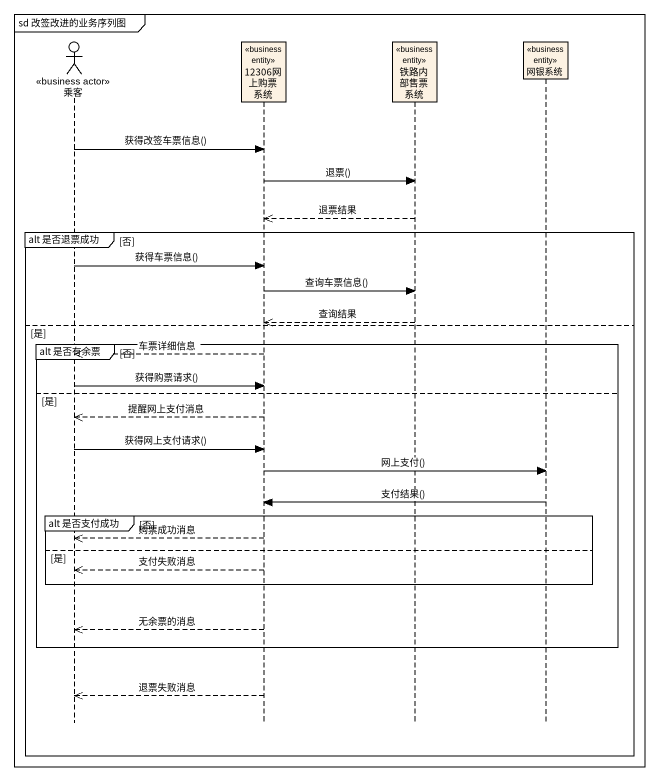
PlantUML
@startuml
mainframe sd 改签改进的业务序列图
hide footbox
actor 乘客 <<business actor>>
participant "12306网上购票系统" as o12306网上购票系统 <<business entity>> #FCF2E3
participant 铁路内部售票系统 <<business entity>> #FCF2E3
participant 网银系统 <<business entity>> #FCF2E3

乘客 -> o12306网上购票系统 : 获得改签车票信息()
o12306网上购票系统 -> 铁路内部售票系统 : 退票()
铁路内部售票系统 -->> o12306网上购票系统 : 退票结果
group alt 是否退票成功 [否]
  乘客 -> o12306网上购票系统 : 获得车票信息()
  o12306网上购票系统 -> 铁路内部售票系统 : 查询车票信息()
  铁路内部售票系统 -->> o12306网上购票系统 : 查询结果
else 是
  group alt 是否有余票 [否]
    o12306网上购票系统 -->> 乘客 : 车票详细信息
    乘客 -> o12306网上购票系统 : 获得购票请求()
  else 是
    o12306网上购票系统 -->> 乘客 : 提醒网上支付消息
    乘客 -> o12306网上购票系统 : 获得网上支付请求()
    o12306网上购票系统 -> 网银系统 : 网上支付()
    网银系统 -> o12306网上购票系统 : 支付结果()
    group alt 是否支付成功 [否]
      o12306网上购票系统 -->> 乘客 : 购票成功消息
    else 是
      o12306网上购票系统 -->> 乘客 : 支付失败消息
    end
    o12306网上购票系统 -->> 乘客 : 无余票的消息
  end
  o12306网上购票系统 -->> 乘客 : 退票失败消息
end
@enduml
